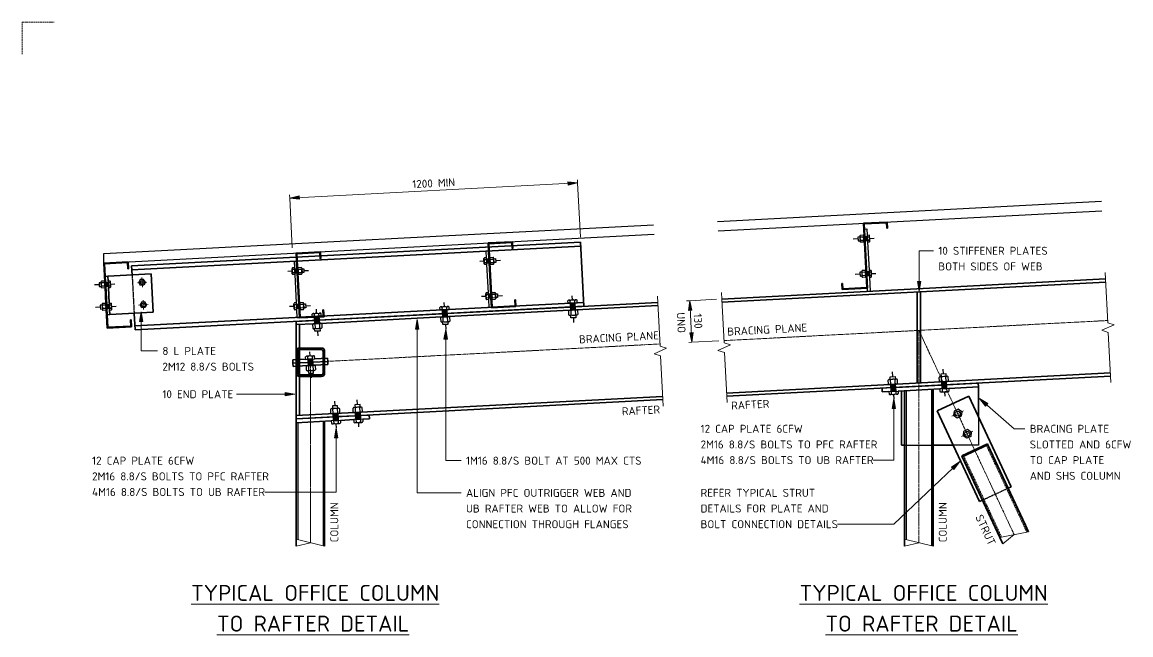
# Model space of a CAD drawing. Header units: millimetres. Extents: x -1974 to 4228, y -2205 to 3000.
# Drawn here: x -1974 to 1488, y 1087 to 3000 of the extents above; entities that cross this region are included whole.
import ezdxf

# ---------------------------------------------------------------- set-up
doc = ezdxf.new("R2010")
doc.units = ezdxf.units.MM
for name, pattern in [('Centre x0_5', [10.25, 1.5, -1.25, 6.25, -1.25]), ('Dash', [7, 5, -2]), ('Hidden', [4, 3, -1])]:
    doc.linetypes.add(name, pattern=pattern)
for name, color, linetype, lineweight in [('A-000-T_TEXT', 231, 'Continuous', 13), ('A-010-D_DIM', 211, 'Continuous', 13), ('A-010-D_DIM-10', 211, 'Continuous', 13), ('A-010-M_LINE', 90, 'Continuous', 13), ('Z-000-T_TEXT', 131, 'Continuous', 18), ('Z-060-M_DETAIL', 92, 'Continuous', 25), ('Z-200_P_REF_PLANE', 111, 'Dash', 13)]:
    doc.layers.add(name, color=color, linetype=linetype, lineweight=lineweight)
doc.styles.add('ISOCPEUR', font='isocpeur.ttf', dxfattribs={"height": 25})
doc.styles.add('ISOCPEUR_1', font='isocpeur.ttf', dxfattribs={"height": 50})
doc.dimstyles.new('2_5___Arrow___Transparent', dxfattribs={"dimscale": 304.8, "dimtxt": 24.899529, "dimasz": 0.098425, "dimexe": 0.032808, "dimexo": 0.052493, "dimgap": 0.008202, "dimtad": 1, "dimdec": 0, "dimzin": 0, "dimdsep": 46, "dimtxsty": 'ISOCPEUR', "dimsah": 1, "dimcen": 0.09, "dimadec": 0, "dimazin": 0, "dimtfac": 1, "dimtdec": 4, "dimtix": 1, "dimtmove": 0, "dimatfit": 3, "dimfxl": 1, "dimtvp": 1, "dimtolj": 1, "dimtzin": 0, "dimlwd": 18, "dimlwe": 18, "dimarcsym": 2})
doc.dimstyles.new('2_5___Arrow_Tick', dxfattribs={"dimscale": 304.8, "dimtxt": 24.899529, "dimasz": 0.098425, "dimexe": 0.032808, "dimexo": 0.052493, "dimgap": 0.008202, "dimtad": 1, "dimdec": 0, "dimzin": 0, "dimdsep": 46, "dimtxsty": 'ISOCPEUR', "dimsah": 1, "dimcen": 0.09, "dimadec": 0, "dimazin": 0, "dimtfac": 1, "dimtdec": 4, "dimtix": 1, "dimtmove": 0, "dimatfit": 3, "dimfxl": 1, "dimtvp": 1, "dimtolj": 1, "dimtzin": 0, "dimlwd": 18, "dimlwe": 18, "dimarcsym": 2})

# ---------------------------------------------------------------- blocks, each defined once
blk = doc.blocks.new('NRP_Bolt Detailed Section _v2_ - M16-3988920-S-6921 - _INDUSTRIAL_ TYPICAL OFFICE STEEL FRAMING DETAILS')
at = {"layer": 'Z-060-M_DETAIL'}
blk.add_hatch(color=256, dxfattribs=at).paths.add_polyline_path([(0, -8), (22.2, -8), (22.2, 8), (0, 8)])
for p, q in [((-9.8, 0), (-23, 0)), ((-9.8, -10.7), (-9.8, 10.7)), ((0, 14.2), (-7.7, 14.2)), ((0, 7.1), (-7.7, 7.1)), ((0, 14.2), (0, -14.2)), ((22.2, 8), (0, 8)), ((0, 8), (0, -8)), ((22.2, -10.7), (22.2, 10.7)), ((22.2, -8), (22.2, 8)), ((24.2, 14.2), (36.2, 14.2)), ((24.2, 7.1), (36.2, 7.1)), ((38.2, 10.7), (38.2, -10.7)), ((38.2, 8), (46.2, 8)), ((46.2, 8), (46.2, -8)), ((46.2, 0), (61.2, 0)), ((0, -7.1), (-7.7, -7.1)), ((0, -14.2), (-7.7, -14.2)), ((0, -8), (22.2, -8)), ((24.2, -7.1), (36.2, -7.1)), ((24.2, -14.2), (36.2, -14.2)), ((46.2, -8), (38.2, -8))]:
    blk.add_line(p, q, dxfattribs=at)
for centre, radius, start, end in [((-5.6, 10.7), 4.13, 120.5102, 239.4898), ((3.7, 0), 13.5, 148.1145, 211.8855), ((26.3, 10.7), 4.13, 120.5102, 239.4898), ((35.7, 0), 13.5, 148.1145, 211.8855), ((34.1, 10.7), 4.13, 300.5102, 59.4898), ((24.7, 0), 13.5, 328.1145, 31.8855), ((-5.6, -10.7), 4.13, 120.5102, 239.4898), ((26.3, -10.7), 4.13, 120.5102, 239.4898), ((34.1, -10.7), 4.13, 300.5102, 59.4898)]:
    blk.add_arc(centre, radius, start, end, dxfattribs=at)
blk = doc.blocks.new('NRP_Bolt Detailed Section _v2_ - M16-3988918-S-6921 - _INDUSTRIAL_ TYPICAL OFFICE STEEL FRAMING DETAILS')
at = {"layer": 'Z-060-M_DETAIL'}
blk.add_hatch(color=256, dxfattribs=at).paths.add_polyline_path([(0, -8), (22.2, -8), (22.2, 8), (0, 8)])
for p, q in [((-9.8, 10.7), (-9.8, -10.7)), ((0, 14.2), (-7.7, 14.2)), ((0, 7.1), (-7.7, 7.1)), ((0, -14.2), (0, 14.2)), ((22.2, 8), (0, 8)), ((0, 8), (0, -8)), ((22.2, 10.7), (22.2, -10.7)), ((22.2, -8), (22.2, 8)), ((24.2, 14.2), (36.2, 14.2)), ((24.2, 7.1), (36.2, 7.1)), ((38.2, -10.7), (38.2, 10.7)), ((46.2, 8), (38.2, 8)), ((46.2, -8), (46.2, 8)), ((-9.8, 0), (-23, 0)), ((0, -7.1), (-7.7, -7.1)), ((0, -14.2), (-7.7, -14.2)), ((0, -8), (22.2, -8)), ((24.2, -7.1), (36.2, -7.1)), ((24.2, -14.2), (36.2, -14.2)), ((38.2, -8), (46.2, -8)), ((46.2, 0), (61.2, 0))]:
    blk.add_line(p, q, dxfattribs=at)
for centre, radius, start, end in [((-5.6, 10.7), 4.13, 120.5102, 239.4898), ((3.7, 0), 13.5, 148.1145, 211.8855), ((26.3, 10.7), 4.13, 120.5102, 239.4898), ((35.7, 0), 13.5, 148.1145, 211.8855), ((34.1, 10.7), 4.13, 300.5102, 59.4898), ((24.7, 0), 13.5, 328.1145, 31.8855), ((-5.6, -10.7), 4.13, 120.5102, 239.4898), ((26.3, -10.7), 4.13, 120.5102, 239.4898), ((34.1, -10.7), 4.13, 300.5102, 59.4898)]:
    blk.add_arc(centre, radius, start, end, dxfattribs=at)
blk = doc.blocks.new('NRP_Break Line _v2_ - Rectangular-3988925-S-6921 - _INDUSTRIAL_ TYPICAL OFFICE STEEL FRAMING DETAILS')
at = {"layer": 'Z-060-M_DETAIL', "lineweight": 18}
for p, q in [((89, -22.25), (0, 0)), ((0, -22.25), (44.5, -11.125))]:
    blk.add_line(p, q, dxfattribs=at)
at = {"layer": 'Z-060-M_DETAIL', "lineweight": 35}
for p, q in [((0, -22.25), (0, 0)), ((89, -22.25), (89, 0))]:
    blk.add_line(p, q, dxfattribs=at)
blk = doc.blocks.new('NRP_Break Line _v2_ - Section-3988923-S-6921 - _INDUSTRIAL_ TYPICAL OFFICE STEEL FRAMING DETAILS')
at = {"layer": 'Z-060-M_DETAIL', "lineweight": 18}
for p, q in [((0, 0), (137, 0)), ((167, 0), (304, 0))]:
    blk.add_line(p, q, dxfattribs=at)
blk = doc.blocks.new('NRP_Purlin Cleat _v2_ - 200-878176-S-6921 - _INDUSTRIAL_ TYPICAL OFFICE STEEL FRAMING DETAILS')
at = {"layer": 'Z-060-M_DETAIL'}
for points in [[(8, 171), (-3, 171), (-3, 159), (8, 159)], [(8, 61), (-3, 61), (-3, 49), (8, 49)]]:
    blk.add_hatch(color=256, dxfattribs=at).paths.add_polyline_path(points)
for p, q in [((-4.5, 175.7), (-13.5, 175.7)), ((0, 171), (0, 195)), ((0, 195), (8, 195)), ((8, 195), (8, 175.7)), ((8, 175.7), (13.8, 175.7)), ((8, 175.7), (8, 154.3)), ((-21, 165), (-36, 165)), ((-15, 171), (-21, 171)), ((-21, 171), (-21, 159)), ((-21, 159), (-15, 159)), ((-15, 173), (-15, 157)), ((-4.5, 170.3), (-13.5, 170.3)), ((-4.5, 159.7), (-13.5, 159.7)), ((-4.5, 154.3), (-13.5, 154.3)), ((-3, 157), (-3, 173)), ((8, 171), (-3, 171)), ((-3, 171), (-3, 159)), ((-3, 159), (8, 159)), ((0, 61), (0, 159)), ((8, 159), (8, 171)), ((8, 170.3), (13.8, 170.3)), ((8, 159.7), (13.8, 159.7)), ((8, 154.3), (8, 65.7)), ((8, 154.3), (13.8, 154.3)), ((15.3, 157), (15.3, 173)), ((15.3, 165), (29, 165)), ((-21, 55), (-36, 55)), ((-15, 61), (-21, 61)), ((-21, 61), (-21, 49)), ((-21, 49), (-15, 49)), ((-15, 63), (-15, 47)), ((-4.5, 65.7), (-13.5, 65.7)), ((-4.5, 60.3), (-13.5, 60.3)), ((-4.5, 49.7), (-13.5, 49.7)), ((-4.5, 44.3), (-13.5, 44.3)), ((-3, 47), (-3, 63)), ((8, 61), (-3, 61)), ((-3, 61), (-3, 49)), ((-3, 49), (8, 49)), ((0, 0), (0, 49)), ((8, 65.7), (13.8, 65.7)), ((8, 65.7), (8, 44.3)), ((8, 49), (8, 61)), ((8, 60.3), (13.8, 60.3)), ((8, 49.7), (13.8, 49.7)), ((8, 44.3), (8, 0)), ((8, 44.3), (13.8, 44.3)), ((15.3, 47), (15.3, 63)), ((15.3, 55), (29, 55)), ((8, 0), (0, 0))]:
    blk.add_line(p, q, dxfattribs=at)
for centre, radius, start, end in [((-11.9, 173), 3.1, 120.5102, 239.4898), ((-6.1, 173), 3.1, 300.5102, 59.4898), ((12.2, 173), 3.1, 300.5102, 59.4898), ((-4.9, 165), 10.1, 148.1145, 211.8855), ((-11.9, 157), 3.1, 120.5102, 239.4898), ((-13.1, 165), 10.1, 328.1145, 31.8855), ((-6.1, 157), 3.1, 300.5102, 59.4898), ((5.2, 165), 10.1, 328.1145, 31.8855), ((12.2, 157), 3.1, 300.5102, 59.4898), ((-11.9, 63), 3.1, 120.5102, 239.4898), ((-4.9, 55), 10.1, 148.1145, 211.8855), ((-11.9, 47), 3.1, 120.5102, 239.4898), ((-6.1, 63), 3.1, 300.5102, 59.4898), ((-13.1, 55), 10.1, 328.1145, 31.8855), ((-6.1, 47), 3.1, 300.5102, 59.4898), ((12.2, 63), 3.1, 300.5102, 59.4898), ((5.2, 55), 10.1, 328.1145, 31.8855), ((12.2, 47), 3.1, 300.5102, 59.4898)]:
    blk.add_arc(centre, radius, start, end, dxfattribs=at)
blk = doc.blocks.new('NRP_Bolt Detailed Plan _v2_ - M16-1017939-S-6921 - _INDUSTRIAL_ TYPICAL OFFICE STEEL FRAMING DETAILS')
at = {"layer": 'Z-060-M_DETAIL', "lineweight": 13}
for p, q in [((-20, 0), (0, 0)), ((0, 0), (0, 20)), ((20, 0), (0, 0)), ((0, 0), (0, -20))]:
    blk.add_line(p, q, dxfattribs=at)
at = {"layer": 'Z-060-M_DETAIL'}
for p, q in [((-6.9, 12), (-13.9, 0)), ((6.9, 12), (-6.9, 12)), ((13.9, 0), (6.9, 12)), ((13.9, 0), (6.9, -12)), ((-6.9, -12), (-13.9, 0)), ((6.9, -12), (-6.9, -12))]:
    blk.add_line(p, q, dxfattribs=at)
blk.add_circle((0, 0), 8, dxfattribs=at)
blk = doc.blocks.new('NRP_Purlin Cleat _v2_ - 200-3988951-S-6921 - _INDUSTRIAL_ TYPICAL OFFICE STEEL FRAMING DETAILS')
at = {"layer": 'Z-060-M_DETAIL'}
for points in [[(8, -41), (8, -29), (-3, -29), (-3, -41)], [(8, -151), (8, -139), (-3, -139), (-3, -151)]]:
    blk.add_hatch(color=256, dxfattribs=at).paths.add_polyline_path(points)
for p, q in [((0, 0), (0, -29)), ((8, 0), (0, 0)), ((8, -24.3), (8, 0)), ((-21, -41), (-21, -29)), ((-21, -29), (-15, -29)), ((-15, -43), (-15, -27)), ((-4.5, -24.3), (-13.5, -24.3)), ((-4.5, -29.7), (-13.5, -29.7)), ((-3, -27), (-3, -43)), ((-3, -29), (-3, -41)), ((8, -29), (-3, -29)), ((8, -24.3), (13.8, -24.3)), ((8, -45.7), (8, -24.3)), ((8, -41), (8, -29)), ((8, -29.7), (13.8, -29.7)), ((15.3, -27), (15.3, -43)), ((-21, -35), (-36, -35)), ((-15, -41), (-21, -41)), ((-4.5, -40.3), (-13.5, -40.3)), ((-4.5, -45.7), (-13.5, -45.7)), ((-3, -41), (8, -41)), ((0, -41), (0, -139)), ((8, -40.3), (13.8, -40.3)), ((8, -134.3), (8, -45.7)), ((8, -45.7), (13.8, -45.7)), ((15.3, -35), (29, -35)), ((-15, -153), (-15, -137)), ((-4.5, -134.3), (-13.5, -134.3)), ((-3, -137), (-3, -153)), ((8, -134.3), (13.8, -134.3)), ((8, -155.7), (8, -134.3)), ((15.3, -137), (15.3, -153)), ((-21, -145), (-36, -145)), ((-21, -151), (-21, -139)), ((-21, -139), (-15, -139)), ((-15, -151), (-21, -151)), ((-4.5, -139.7), (-13.5, -139.7)), ((-4.5, -150.3), (-13.5, -150.3)), ((-4.5, -155.7), (-13.5, -155.7)), ((-3, -139), (-3, -151)), ((8, -139), (-3, -139)), ((-3, -151), (8, -151)), ((0, -151), (0, -175)), ((8, -151), (8, -139)), ((8, -139.7), (13.8, -139.7)), ((8, -150.3), (13.8, -150.3)), ((8, -175), (8, -155.7)), ((8, -155.7), (13.8, -155.7)), ((15.3, -145), (29, -145)), ((0, -175), (8, -175))]:
    blk.add_line(p, q, dxfattribs=at)
for centre, radius, start, end in [((-11.9, -27), 3.1, 120.5102, 239.4898), ((-4.9, -35), 10.1, 148.1145, 211.8855), ((-6.1, -27), 3.1, 300.5102, 59.4898), ((-13.1, -35), 10.1, 328.1145, 31.8855), ((12.2, -27), 3.1, 300.5102, 59.4898), ((5.2, -35), 10.1, 328.1145, 31.8855), ((-11.9, -43), 3.1, 120.5102, 239.4898), ((-6.1, -43), 3.1, 300.5102, 59.4898), ((12.2, -43), 3.1, 300.5102, 59.4898), ((-11.9, -137), 3.1, 120.5102, 239.4898), ((-6.1, -137), 3.1, 300.5102, 59.4898), ((12.2, -137), 3.1, 300.5102, 59.4898), ((-4.9, -145), 10.1, 148.1145, 211.8855), ((-11.9, -153), 3.1, 120.5102, 239.4898), ((-13.1, -145), 10.1, 328.1145, 31.8855), ((-6.1, -153), 3.1, 300.5102, 59.4898), ((5.2, -145), 10.1, 328.1145, 31.8855), ((12.2, -153), 3.1, 300.5102, 59.4898)]:
    blk.add_arc(centre, radius, start, end, dxfattribs=at)
blk = doc.blocks.new('NRP_Bolt Detailed Plan _v2_ - M12-1017937-S-6921 - _INDUSTRIAL_ TYPICAL OFFICE STEEL FRAMING DETAILS')
at = {"layer": 'Z-060-M_DETAIL', "lineweight": 13}
for p, q in [((-15, 0), (0, 0)), ((0, 0), (0, 15)), ((15, 0), (0, 0)), ((0, 0), (0, -15))]:
    blk.add_line(p, q, dxfattribs=at)
at = {"layer": 'Z-060-M_DETAIL'}
for p, q in [((-5.2, 9), (-10.4, 0)), ((5.2, 9), (-5.2, 9)), ((10.4, 0), (5.2, 9)), ((10.4, 0), (5.2, -9)), ((-5.2, -9), (-10.4, 0)), ((5.2, -9), (-5.2, -9))]:
    blk.add_line(p, q, dxfattribs=at)
blk.add_circle((0, 0), 6, dxfattribs=at)
blk = doc.blocks.new('NRP_Bolt Detailed Section _v2_ - M16-3988928-S-6921 - _INDUSTRIAL_ TYPICAL OFFICE STEEL FRAMING DETAILS')
at = {"layer": 'Z-060-M_DETAIL'}
blk.add_hatch(color=256, dxfattribs=at).paths.add_polyline_path([(0, -8), (20, -8), (20, 8), (0, 8)])
for p, q in [((-9.8, 10.7), (-9.8, -10.7)), ((0, 14.2), (-7.7, 14.2)), ((0, 7.1), (-7.7, 7.1)), ((0, -14.2), (0, 14.2)), ((20, 8), (0, 8)), ((0, 8), (0, -8)), ((20, 10.7), (20, -10.7)), ((20, -8), (20, 8)), ((22, 14.2), (34, 14.2)), ((22, 7.1), (34, 7.1)), ((36, -10.7), (36, 10.7)), ((44, 8), (36, 8)), ((44, -8), (44, 8)), ((-9.8, 0), (-23, 0)), ((0, -7.1), (-7.7, -7.1)), ((0, -14.2), (-7.7, -14.2)), ((0, -8), (20, -8)), ((22, -7.1), (34, -7.1)), ((22, -14.2), (34, -14.2)), ((36, -8), (44, -8)), ((44, 0), (59, 0))]:
    blk.add_line(p, q, dxfattribs=at)
for centre, radius, start, end in [((-5.6, 10.7), 4.13, 120.5102, 239.4898), ((3.7, 0), 13.5, 148.1145, 211.8855), ((24.1, 10.7), 4.13, 120.5102, 239.4898), ((33.5, 0), 13.5, 148.1145, 211.8855), ((31.9, 10.7), 4.13, 300.5102, 59.4898), ((22.5, 0), 13.5, 328.1145, 31.8855), ((-5.6, -10.7), 4.13, 120.5102, 239.4898), ((24.1, -10.7), 4.13, 120.5102, 239.4898), ((31.9, -10.7), 4.13, 300.5102, 59.4898)]:
    blk.add_arc(centre, radius, start, end, dxfattribs=at)
blk = doc.blocks.new('NRP_Bolt Detailed Section _v2_ - M12-3988971-S-6921 - _INDUSTRIAL_ TYPICAL OFFICE STEEL FRAMING DETAILS')
at = {"layer": 'Z-060-M_DETAIL'}
blk.add_hatch(color=256, dxfattribs=at).paths.add_polyline_path([(0, 6), (0, -6), (10.4, -6), (10.4, 6)])
for p, q in [((-7.3, 8), (-7.3, -8)), ((0, 10.7), (-5.8, 10.7)), ((0, 5.3), (-5.8, 5.3)), ((0, -10.7), (0, 10.7)), ((10.4, 6), (0, 6)), ((0, 6), (0, -6)), ((10.4, 8), (10.4, -8)), ((10.4, -6), (10.4, 6)), ((11.9, 10.7), (20.9, 10.7)), ((11.9, 5.3), (20.9, 5.3)), ((22.4, -8), (22.4, 8)), ((28.4, 6), (22.4, 6)), ((28.4, -6), (28.4, 6)), ((-7.3, 0), (-21, 0)), ((0, -5.3), (-5.8, -5.3)), ((0, -10.7), (-5.8, -10.7)), ((0, -6), (10.4, -6)), ((11.9, -5.3), (20.9, -5.3)), ((11.9, -10.7), (20.9, -10.7)), ((22.4, -6), (28.4, -6)), ((28.4, 0), (43.4, 0))]:
    blk.add_line(p, q, dxfattribs=at)
for centre, radius, start, end in [((-4.2, 8), 3.1, 120.5102, 239.4898), ((2.8, 0), 10.1, 148.1145, 211.8855), ((13.5, 8), 3.1, 120.5102, 239.4898), ((20.5, 0), 10.1, 148.1145, 211.8855), ((19.3, 8), 3.1, 300.5102, 59.4898), ((12.3, 0), 10.1, 328.1145, 31.8855), ((-4.2, -8), 3.1, 120.5102, 239.4898), ((13.5, -8), 3.1, 120.5102, 239.4898), ((19.3, -8), 3.1, 300.5102, 59.4898)]:
    blk.add_arc(centre, radius, start, end, dxfattribs=at)
blk = doc.blocks.new('DIMBLOCK2-S-6921 - _INDUSTRIAL_ TYPICAL OFFICE STEEL FRAMING DETAILS')
at = {"layer": 'A-010-D_DIM-10', "lineweight": 18}
for points in [[(110.2, 2130.4), (106.5, 2100.1), (117.1, 2100.7)], [(117, 2000.6), (120.7, 2030.8), (110.2, 2030.2)]]:
    blk.add_hatch(color=256, dxfattribs=at).paths.add_polyline_path(points)
for p, q in [((110.2, 2130.4), (100.2, 2129.9)), ((110.2, 2130.4), (106.5, 2100.1)), ((110.2, 2130.4), (194.1, 2134.8)), ((117, 2000.6), (110.2, 2130.4)), ((117.1, 2100.7), (110.2, 2130.4)), ((106.5, 2100.1), (117.1, 2100.7)), ((120.7, 2030.8), (110.2, 2030.2)), ((110.2, 2030.2), (117, 2000.6)), ((117, 2000.6), (120.7, 2030.8)), ((117, 2000.6), (107, 2000)), ((117, 2000.6), (200.9, 2005))]:
    blk.add_line(p, q, dxfattribs=at)
at = {"layer": 'A-010-D_DIM-10', "color": 0, "lineweight": 18, "char_height": 25, "attachment_point": 1, "rotation": 273, "line_spacing_factor": 1.149209, "style": 'ISOCPEUR'}
for s, insert, width in [('UNO', (94.3, 2094.7), 72.4), ('130', (147.5, 2091.2), 57.46)]:
    blk.add_mtext(s, dxfattribs=dict(at, insert=insert, width=width))
blk = doc.blocks.new('DIMBLOCK13-S-6921 - _INDUSTRIAL_ TYPICAL OFFICE STEEL FRAMING DETAILS')
at = {"layer": 'A-010-D_DIM-10', "lineweight": 18}
for points in [[(-240.1, 2498.2), (-270.4, 2501.9), (-269.8, 2491.3)], [(-1138.9, 2451.1), (-1108.6, 2447.4), (-1109.2, 2457.9)]]:
    blk.add_hatch(color=256, dxfattribs=at).paths.add_polyline_path(points)
for p, q in [((-1138.9, 2451.1), (-240.1, 2498.2)), ((-240.1, 2498.2), (-270.4, 2501.9)), ((-270.4, 2501.9), (-269.8, 2491.3)), ((-269.8, 2491.3), (-240.1, 2498.2)), ((-240.1, 2498.2), (-240.6, 2508.2)), ((-240.1, 2498.2), (-231.2, 2328.8)), ((-1138.9, 2451.1), (-1139.4, 2461.1)), ((-1109.2, 2457.9), (-1138.9, 2451.1)), ((-1108.6, 2447.4), (-1109.2, 2457.9)), ((-1138.9, 2451.1), (-1108.6, 2447.4)), ((-1138.9, 2451.1), (-1130.8, 2296.1))]:
    blk.add_line(p, q, dxfattribs=at)
at = {"layer": 'A-010-D_DIM-10', "color": 0, "lineweight": 18, "insert": (-756.6, 2506.3), "char_height": 25, "width": 156.867, "attachment_point": 1, "rotation": 3, "line_spacing_factor": 1.149209, "style": 'ISOCPEUR'}
blk.add_mtext('1200 MIN', dxfattribs=at)

msp = doc.modelspace()

# ---------------------------------------------------------------- hatches: boundary and pattern name
at = {"layer": 'A-000-T_TEXT', "lineweight": 18}
for points in [[(826.6, 2160.7), (831.9, 2190.7), (821.4, 2190.7)], [(-1602.9, 2095.7), (-1608.2, 2065.7), (-1597.6, 2065.7)], [(-740.9, 2072), (-746.2, 2042), (-735.6, 2042)], [(-651.8, 2040.2), (-657.1, 2010.2), (-646.5, 2010.2)], [(-1123, 1838.4), (-1153, 1843.7), (-1153, 1833.1)], [(747.8, 1823.5), (742.5, 1793.5), (753.1, 1793.5)], [(1015.2, 1825), (1034.3, 1801.3), (1041.3, 1809.3)], [(-993.6, 1731.9), (-998.9, 1701.9), (-988.3, 1701.9)], [(953.4, 1627.8), (928, 1611), (935.3, 1603.3)]]:
    msp.add_hatch(color=7, dxfattribs=at).paths.add_polyline_path(points)

# ---------------------------------------------------------------- linework, layer by layer
at = {"layer": 'A-000-T_TEXT', "color": 7, "lineweight": 18}
for p, q in [((826.6, 2286.4), (871.5, 2286.4)), ((826.6, 2160.7), (826.6, 2286.4)), ((831.9, 2190.7), (821.4, 2190.7)), ((821.4, 2190.7), (826.6, 2160.7)), ((826.6, 2160.7), (831.9, 2190.7)), ((-1602.9, 2095.7), (-1608.2, 2065.7)), ((-1597.6, 2065.7), (-1602.9, 2095.7)), ((-1602.9, 2095.7), (-1602.9, 1973.4)), ((-1608.2, 2065.7), (-1597.6, 2065.7)), ((-740.9, 2072), (-746.2, 2042)), ((-735.6, 2042), (-740.9, 2072)), ((-740.9, 2072), (-740.9, 1530.2)), ((-746.2, 2042), (-735.6, 2042)), ((-651.8, 2040.2), (-657.1, 2010.2)), ((-657.1, 2010.2), (-646.5, 2010.2)), ((-646.5, 2010.2), (-651.8, 2040.2)), ((-651.8, 2040.2), (-651.8, 1630.9)), ((-1602.9, 1973.4), (-1551.3, 1973.4)), ((-1304.3, 1838.4), (-1305, 1838.4)), ((-1123, 1838.4), (-1304.3, 1838.4)), ((-1123, 1838.4), (-1153, 1843.7)), ((-1153, 1843.7), (-1153, 1833.1)), ((-1153, 1833.1), (-1123, 1838.4)), ((747.8, 1823.5), (742.5, 1793.5)), ((753.1, 1793.5), (747.8, 1823.5)), ((747.8, 1823.5), (747.8, 1632.5)), ((1015.2, 1825), (1034.3, 1801.3)), ((1041.3, 1809.3), (1015.2, 1825)), ((1015.2, 1825), (1123.7, 1730.4)), ((1034.3, 1801.3), (1041.3, 1809.3)), ((742.5, 1793.5), (753.1, 1793.5)), ((-993.6, 1731.9), (-998.9, 1701.9)), ((-988.3, 1701.9), (-993.6, 1731.9)), ((-993.6, 1731.9), (-993.6, 1533)), ((-998.9, 1701.9), (-988.3, 1701.9)), ((1123.7, 1730.4), (1157, 1730.4)), ((-651.8, 1630.9), (-603.3, 1630.9)), ((697.6, 1632.5), (683.1, 1632.5)), ((747.8, 1632.5), (697.6, 1632.5)), ((953.4, 1627.8), (747.8, 1432.5)), ((953.4, 1627.8), (928, 1611)), ((935.3, 1603.3), (953.4, 1627.8)), ((928, 1611), (935.3, 1603.3)), ((-1202.4, 1533), (-1216.9, 1533)), ((-993.6, 1533), (-1202.4, 1533)), ((-740.9, 1530.2), (-603.3, 1530.3)), ((572.6, 1432.5), (572, 1432.5)), ((747.8, 1432.5), (572.6, 1432.5))]:
    msp.add_line(p, q, dxfattribs=at)
at = {"layer": 'A-010-M_LINE', "lineweight": 25}
for p, q in [((197.4, 2378.3), (1395.7, 2441.1)), ((198.9, 2348.3), (1397.3, 2411.1)), ((-1719.4, 2277.8), (-2.4, 2367.8)), ((-1719.4, 2247.8), (-0.8, 2337.9)), ((-1719.4, 2247.8), (-1719.4, 2277.8))]:
    msp.add_line(p, q, dxfattribs=at)
at = {"layer": 'A-010-M_LINE', "lineweight": 35}
for p, q in [((652.4, 2372.1), (726.3, 2376)), ((662.9, 2171.3), (652.4, 2372.1)), ((724.5, 2374), (654.4, 2370.3)), ((654.4, 2370.3), (664.9, 2169.5)), ((725.4, 2357.4), (724.5, 2374)), ((727.3, 2357.5), (725.4, 2357.4)), ((726.3, 2376), (727.3, 2357.5)), ((-1632.4, 2239.3), (-230.4, 2312.8)), ((-1631.7, 2227.3), (-229.8, 2300.8)), ((-519.5, 2310.7), (-443.2, 2314.7)), ((-508.9, 2107.9), (-519.5, 2310.7)), ((-445.4, 2312.1), (-517, 2308.4)), ((-517, 2308.4), (-506.6, 2110.5)), ((-444.5, 2293.1), (-445.4, 2312.1)), ((-442.1, 2293.2), (-444.5, 2293.1)), ((-443.2, 2314.7), (-442.1, 2293.2)), ((-230.4, 2312.8), (-219.9, 2113.1)), ((-1719.4, 2247.8), (-1643, 2251.8)), ((-1643, 2251.8), (-1641.9, 2230.3)), ((-1118.7, 2279.3), (-1042.4, 2283.3)), ((-1108.1, 2076.5), (-1118.7, 2279.3)), ((-1044.6, 2280.7), (-1116.2, 2277)), ((-1116.2, 2277), (-1105.8, 2079.1)), ((-1043.6, 2261.7), (-1044.6, 2280.7)), ((-1041.2, 2261.8), (-1043.6, 2261.7)), ((-1042.4, 2283.3), (-1041.2, 2261.8)), ((-1716.3, 2189.4), (-1719.4, 2247.8)), ((-1645.3, 2249.3), (-1716.9, 2245.5)), ((-1716.9, 2245.5), (-1713.8, 2187.5)), ((-1644.3, 2230.2), (-1645.3, 2249.3)), ((-1641.9, 2230.3), (-1644.3, 2230.2)), ((-1632.4, 2239.3), (-1630.9, 2210.9)), ((-1706.8, 2206.9), (-1714.8, 2206.5)), ((-1714.8, 2206.5), (-1713.8, 2187.5)), ((-1571, 2214), (-1706.8, 2206.9)), ((-1706.1, 2192.6), (-1706.8, 2206.9)), ((-1564.7, 2094.2), (-1571, 2214)), ((210.1, 2135.6), (1408.4, 2198.4)), ((210.6, 2125.4), (1409, 2188.2)), ((585.1, 2183.8), (587, 2183.9)), ((586, 2165.3), (585.1, 2183.8)), ((587, 2183.9), (587.8, 2167.3)), ((-1712.7, 2119.5), (-1715.5, 2173.4)), ((-1713.2, 2175.5), (-1710.2, 2117.6)), ((-1713.2, 2175.5), (-1710.2, 2117.6)), ((-1702.4, 2122.7), (-1705, 2171.3)), ((664.9, 2169.5), (586, 2165.3)), ((587.8, 2167.3), (662.9, 2171.3)), ((820.8, 1873.4), (820.8, 2157.4)), ((830.8, 1873.9), (830.8, 2157.9)), ((-1622.5, 2051.6), (-220.6, 2125.1)), ((-1621.9, 2039.6), (-219.9, 2113.1)), ((-432.6, 2111.9), (-508.9, 2107.9)), ((-506.6, 2110.5), (-435.1, 2114.2)), ((-436.1, 2133.3), (-433.7, 2133.4)), ((-435.1, 2114.2), (-436.1, 2133.3)), ((-433.7, 2133.4), (-432.6, 2111.9)), ((-246.9, 2111.7), (10.4, 2125.1)), ((-243.7, 2101.6), (10.9, 2115)), ((-1708.8, 2045.1), (-1711.8, 2103.5)), ((-1709.5, 2105.6), (-1708.5, 2086.6)), ((-1709.5, 2105.6), (-1706.5, 2047.6)), ((-1708.5, 2086.6), (-1700.5, 2087.1)), ((-1700.5, 2087.1), (-1701.3, 2101.4)), ((-1700.5, 2087.1), (-1564.7, 2094.2)), ((-1624.6, 2091), (-1621.9, 2039.6)), ((-1031.7, 2080.5), (-1108.1, 2076.5)), ((-1105.8, 2079.1), (-1034.3, 2082.8)), ((-1045.8, 2069.8), (-662.3, 2089.9)), ((-1042.6, 2059.7), (-664.5, 2079.6)), ((-1035.3, 2101.9), (-1032.9, 2102)), ((-1034.3, 2082.8), (-1035.3, 2101.9)), ((-1032.9, 2102), (-1031.7, 2080.5)), ((-646.3, 2090.7), (-262.9, 2110.8)), ((-643.2, 2080.7), (-265, 2100.5)), ((-1632.4, 2049.1), (-1708.8, 2045.1)), ((-1706.5, 2047.6), (-1634.9, 2051.3)), ((-1635.9, 2070.4), (-1633.5, 2070.5)), ((-1634.9, 2051.3), (-1635.9, 2070.4)), ((-1633.5, 2070.5), (-1632.4, 2049.1)), ((-1118.7, 2066), (-1061.8, 2069)), ((-1118.7, 2066), (-1118.7, 1761.6)), ((-1118.7, 2055.8), (-1063.9, 2058.6)), ((-1108.7, 2056.3), (-1108.7, 1772.3)), ((-1039.7, 1982.6), (-1108.7, 1982.6)), ((-1039.7, 1977.6), (-1108.7, 1977.6)), ((-1129.2, 1945.3), (-1088.9, 1947.4)), ((-1128.6, 1935.3), (-1129.2, 1945.3)), ((-1118.7, 1972.6), (-1118.7, 1903.6)), ((-1113.7, 1972.6), (-1113.7, 1903.6)), ((-1066.2, 1938.5), (-1019.8, 1941)), ((-1060.5, 1948.9), (-1020.3, 1951)), ((-1034.7, 1903.6), (-1034.7, 1972.6)), ((-1029.7, 1903.6), (-1029.7, 1972.6)), ((-1020.3, 1951), (-1019.8, 1941)), ((-1019.8, 1941), (-1019.3, 1931)), ((-1128.6, 1935.3), (-1082.2, 1937.7)), ((-1128.1, 1925.3), (-1128.6, 1935.3)), ((-1084.3, 1927.6), (-1128.1, 1925.3)), ((-1019.3, 1931), (-1063, 1928.7)), ((225.5, 1842.2), (1423.8, 1905)), ((-1108.7, 1898.6), (-1039.7, 1898.6)), ((-1108.7, 1893.6), (-1039.7, 1893.6)), ((226, 1832), (1424.3, 1894.8)), ((1010.9, 1873.2), (912.6, 1868)), ((1011.5, 1861.2), (1010.9, 1873.2)), ((737.8, 1858.9), (710.8, 1857.4)), ((710.8, 1857.4), (711.5, 1845.5)), ((732.2, 1846.5), (711.5, 1845.5)), ((896.6, 1867.2), (753.8, 1859.7)), ((891, 1854.9), (760.6, 1848)), ((771.3, 1679.5), (771.3, 1848.6)), ((781.3, 1849.1), (781.3, 1385.7)), ((870.3, 1385.7), (870.3, 1853.8)), ((1011.5, 1861.2), (919.4, 1856.4)), ((1011.5, 1768.4), (1011.5, 1861.2)), ((-917.5, 1772.1), (26.3, 1821.6)), ((-915.4, 1782.4), (25.7, 1831.7)), ((882.8, 1786.6), (981.6, 1832.6)), ((1113.8, 1549), (981.6, 1832.6)), ((-1118.7, 1771.8), (-936.7, 1781.3)), ((-1118.7, 1761.6), (-933.5, 1771.3)), ((-1003.4, 1767.6), (-1118.7, 1761.6)), ((-933.5, 1771.3), (-987.4, 1768.4)), ((-890.6, 1773.5), (-917.5, 1772.1)), ((-890, 1761.5), (-890.6, 1773.5)), ((1015, 1502.9), (882.8, 1786.6)), ((-1118.7, 1761.6), (-1118.7, 1749.5)), ((-1009, 1755.3), (-1118.7, 1749.5)), ((-1118.7, 1749.5), (-1118.7, 1385.7)), ((-1029.7, 1385.7), (-1029.7, 1754.2)), ((-939.1, 1759), (-980.6, 1756.8)), ((-890, 1761.5), (-910.7, 1760.4)), ((771.3, 1679.5), (781.3, 1679.5)), ((932.7, 1679.5), (870.3, 1679.5)), ((959.4, 1645.8), (1040.1, 1683.4)), ((960.7, 1643.1), (1041.4, 1680.7)), ((1040.1, 1683.4), (1041.4, 1680.7)), ((1158.8, 1429), (1041.4, 1680.7)), ((960.7, 1643.1), (959.4, 1645.8)), ((960.7, 1643.1), (1078.1, 1391.4)), ((1104.8, 1544.7), (1113.8, 1549)), ((1024.1, 1507.1), (1015, 1502.9))]:
    msp.add_line(p, q, dxfattribs=at)
at = {"layer": 'A-010-M_LINE', "lineweight": 18}
for p, q in [((-1714.8, 2206.5), (-1706.8, 2206.9)), ((-1713.8, 2187.5), (-1714.8, 2206.5)), ((-1706.8, 2206.9), (-1706.1, 2192.6)), ((-1710.2, 2117.6), (-1713.2, 2175.5)), ((-1705, 2171.3), (-1702.4, 2122.7)), ((-1708.5, 2086.6), (-1709.5, 2105.6)), ((-1700.5, 2087.1), (-1708.5, 2086.6)), ((-1701.3, 2101.4), (-1700.5, 2087.1))]:
    msp.add_line(p, q, dxfattribs=at)
at = {"layer": 'A-010-M_LINE', "linetype": 'Hidden', "lineweight": 25}
for p, q in [((-1630.9, 2210.9), (-1624.6, 2091)), ((786.3, 1849.4), (786.3, 1384.4)), ((865.3, 1853.5), (865.3, 1364.7)), ((1011.5, 1768.4), (1011.5, 1679.5)), ((-1113.7, 1749.8), (-1113.7, 1384.4)), ((-1034.7, 1753.9), (-1034.7, 1364.7)), ((781.3, 1679.5), (870.3, 1679.5)), ((1011.5, 1679.5), (932.7, 1679.5)), ((1036.8, 1678.6), (1163.1, 1407.8)), ((965.2, 1645.2), (1083.2, 1392.3)), ((1104.8, 1544.7), (1024.1, 1507.1))]:
    msp.add_line(p, q, dxfattribs=at)
at = {"layer": 'A-010-M_LINE', "linetype": 'Centre x0_5', "lineweight": 18}
for p, q in [((216.9, 2005.8), (1415.2, 2068.6)), ((825.8, 1374.6), (825.8, 2037.7)), ((825.8, 2037.7), (1123.1, 1400.1)), ((-1066.2, 1938.5), (17.2, 1995.3)), ((-1074.2, 1374.6), (-1074.2, 1912.1))]:
    msp.add_line(p, q, dxfattribs=at)
at = {"layer": 'A-010-M_LINE', "lineweight": 35}
for centre, radius, start, end in [((-1108.7, 1972.6), 10, 90, 180), ((-1108.7, 1972.6), 5, 90, 180), ((-1039.7, 1972.6), 10, 0, 90), ((-1039.7, 1972.6), 5, 0, 90), ((-1108.7, 1903.6), 10, 180, 270), ((-1108.7, 1903.6), 5, 180, 270), ((-1039.7, 1903.6), 10, 270, 0), ((-1039.7, 1903.6), 5, 270, 0)]:
    msp.add_arc(centre, radius, start, end, dxfattribs=at)
at = {"layer": 'Z-000-T_TEXT'}
for p, q in [((1408.4, 2198.4), (1407.4, 2218.4)), ((210.1, 2135.6), (209, 2155.6)), ((10.4, 2125.1), (9.3, 2145.1)), ((1436, 2055.2), (1396.8, 2038.1)), ((1415.6, 2061.6), (1436, 2055.2)), ((1396.8, 2038.1), (1417.2, 2031.6)), ((37.9, 1981.9), (-1.3, 1964.8)), ((17.5, 1988.3), (37.9, 1981.9)), ((198.5, 1975.3), (237.6, 1992.4)), ((218.8, 1968.8), (198.5, 1975.3)), ((237.6, 1992.4), (217.3, 1998.8)), ((-1.3, 1964.8), (19.1, 1958.4)), ((1424.3, 1894.8), (1425.4, 1874.9)), ((26.3, 1821.6), (27.3, 1801.6)), ((226, 1832), (227, 1812.1))]:
    msp.add_line(p, q, dxfattribs=at)
at = {"layer": 'Z-200_P_REF_PLANE'}
for p, q in [((-1974.2, 2900.3), (-1974.2, 3000.3)), ((-1974.2, 3000.3), (-1874.2, 3000.3)), ((-1074.2, 1374.4), (-1074.2, 1938.1))]:
    msp.add_line(p, q, dxfattribs=at)

# ---------------------------------------------------------------- block references
at = {"layer": 'Z-060-M_DETAIL'}
for name, p, rotation in [('NRP_Purlin Cleat _v2_ - 200-878176-S-6921 - _INDUSTRIAL_ TYPICAL OFFICE STEEL FRAMING DETAILS', (665.5, 2159.5), 2.999999999999801), ('NRP_Purlin Cleat _v2_ - 200-3988951-S-6921 - _INDUSTRIAL_ TYPICAL OFFICE STEEL FRAMING DETAILS', (-509, 2109.9), 182.9999999999998), ('NRP_Purlin Cleat _v2_ - 200-3988951-S-6921 - _INDUSTRIAL_ TYPICAL OFFICE STEEL FRAMING DETAILS', (-1108.2, 2078.5), 182.9999999999998), ('NRP_Bolt Detailed Section _v2_ - M12-3988971-S-6921 - _INDUSTRIAL_ TYPICAL OFFICE STEEL FRAMING DETAILS', (-1705.5, 2181.9), 183.0000000000004), ('NRP_Bolt Detailed Plan _v2_ - M12-1017937-S-6921 - _INDUSTRIAL_ TYPICAL OFFICE STEEL FRAMING DETAILS', (-1599.6, 2187.5), 2.999999999999679), ('NRP_Bolt Detailed Section _v2_ - M16-3988920-S-6921 - _INDUSTRIAL_ TYPICAL OFFICE STEEL FRAMING DETAILS', (-255.5, 2123.2), 272.9999999999995), ('NRP_Bolt Detailed Section _v2_ - M12-3988971-S-6921 - _INDUSTRIAL_ TYPICAL OFFICE STEEL FRAMING DETAILS', (-1701.9, 2112), 183.0000000000002), ('NRP_Bolt Detailed Plan _v2_ - M12-1017937-S-6921 - _INDUSTRIAL_ TYPICAL OFFICE STEEL FRAMING DETAILS', (-1595.9, 2117.6), 2.999999999999679), ('NRP_Bolt Detailed Section _v2_ - M16-3988920-S-6921 - _INDUSTRIAL_ TYPICAL OFFICE STEEL FRAMING DETAILS', (-655, 2102.3), 272.9999999999995), ('NRP_Bolt Detailed Section _v2_ - M16-3988920-S-6921 - _INDUSTRIAL_ TYPICAL OFFICE STEEL FRAMING DETAILS', (-1054.4, 2081.4), 272.9999999999995), ('NRP_Bolt Detailed Section _v2_ - M16-3988928-S-6921 - _INDUSTRIAL_ TYPICAL OFFICE STEEL FRAMING DETAILS', (-1074.7, 1948.1), 273.0000000000001), ('NRP_Bolt Detailed Section _v2_ - M16-3988920-S-6921 - _INDUSTRIAL_ TYPICAL OFFICE STEEL FRAMING DETAILS', (746.4, 1847.3), 92.99999999999983), ('NRP_Bolt Detailed Section _v2_ - M16-3988918-S-6921 - _INDUSTRIAL_ TYPICAL OFFICE STEEL FRAMING DETAILS', (905.2, 1855.6), 92.99999999999947), ('NRP_Bolt Detailed Section _v2_ - M16-3988918-S-6921 - _INDUSTRIAL_ TYPICAL OFFICE STEEL FRAMING DETAILS', (-994.8, 1756), 92.99999999999947), ('NRP_Bolt Detailed Section _v2_ - M16-3988918-S-6921 - _INDUSTRIAL_ TYPICAL OFFICE STEEL FRAMING DETAILS', (-924.9, 1759.7), 92.99999999999947), ('NRP_Bolt Detailed Plan _v2_ - M16-1017939-S-6921 - _INDUSTRIAL_ TYPICAL OFFICE STEEL FRAMING DETAILS', (946.9, 1777.9), 24.99999999999949), ('NRP_Bolt Detailed Plan _v2_ - M16-1017939-S-6921 - _INDUSTRIAL_ TYPICAL OFFICE STEEL FRAMING DETAILS', (976.5, 1714.5), 24.99999999999949), ('NRP_Break Line _v2_ - Rectangular-3988925-S-6921 - _INDUSTRIAL_ TYPICAL OFFICE STEEL FRAMING DETAILS', (1078.1, 1391.4), 24.99999999999936)]:
    msp.add_blockref(name, p, dxfattribs=dict(at, rotation=rotation))
at = {"layer": 'Z-060-M_DETAIL', "lineweight": 18}
for p, rotation in [((1408.4, 2198.4), 272.9999999999998), ((10.4, 2125.1), 272.9999999999998), ((226, 1832), 92.99999999999983)]:
    msp.add_blockref('NRP_Break Line _v2_ - Section-3988923-S-6921 - _INDUSTRIAL_ TYPICAL OFFICE STEEL FRAMING DETAILS', p, dxfattribs=dict(at, rotation=rotation))
at = {"layer": 'Z-060-M_DETAIL'}
for p in [(-1118.7, 1385.7), (781.3, 1385.7)]:
    msp.add_blockref('NRP_Break Line _v2_ - Rectangular-3988925-S-6921 - _INDUSTRIAL_ TYPICAL OFFICE STEEL FRAMING DETAILS', p, dxfattribs=at)

# ---------------------------------------------------------------- texts
at = {"layer": 'A-000-T_TEXT', "color": 7, "lineweight": 18, "attachment_point": 1}
for s, insert, char_height, width, style in [('10 STIFFENER PLATES', (886.5, 2298.9), 25, 408.059, 'ISOCPEUR'), ('BOTH SIDES OF WEB', (886.5, 2250), 25, 379.198, 'ISOCPEUR'), ('8 L PLATE', (-1536.3, 1985.9), 25, 198.819, 'ISOCPEUR'), ('2M12 8.8/S BOLTS', (-1536.3, 1936.9), 25, 338.312, 'ISOCPEUR'), ('10 END PLATE', (-1536.3, 1850.9), 25, 262.152, 'ISOCPEUR'), ('12 CAP PLATE 6CFW', (144.2, 1742.9), 25, 382.405, 'ISOCPEUR'), ('BRACING PLATE', (1172, 1742.9), 25, 291.013, 'ISOCPEUR'), ('2M16 8.8/S BOLTS TO PFC RAFTER', (144.2, 1694), 25, 651.772, 'ISOCPEUR'), ('SLOTTED AND 6CFW', (1172, 1694), 25, 374.388, 'ISOCPEUR'), ('12 CAP PLATE 6CFW', (-1755.8, 1643.4), 25, 382.405, 'ISOCPEUR'), ('1M16 8.8/S BOLT AT 500 MAX CTS', (-588.3, 1643.4), 25, 649.367, 'ISOCPEUR'), ('4M16 8.8/S BOLTS TO UB RAFTER', (144.2, 1645), 25, 634.937, 'ISOCPEUR'), ('TO CAP PLATE', (1172, 1645), 25, 276.582, 'ISOCPEUR'), ('2M16 8.8/S BOLTS TO PFC RAFTER', (-1755.8, 1594.4), 25, 651.772, 'ISOCPEUR'), ('AND SHS COLUMN', (1172, 1596.1), 25, 327.089, 'ISOCPEUR'), ('4M16 8.8/S BOLTS TO UB RAFTER', (-1755.8, 1545.5), 25, 634.937, 'ISOCPEUR'), ('ALIGN PFC OUTRIGGER WEB AND', (-588.3, 1542.8), 25, 600.464, 'ISOCPEUR'), ('REFER TYPICAL STRUT', (144.2, 1542.9), 25, 424.894, 'ISOCPEUR'), ('UB RAFTER WEB TO ALLOW FOR', (-588.3, 1493.9), 25, 608.481, 'ISOCPEUR'), ('DETAILS FOR PLATE AND', (144.2, 1494), 25, 470.591, 'ISOCPEUR'), ('CONNECTION THROUGH FLANGES', (-588.3, 1444.9), 25, 587.637, 'ISOCPEUR'), ('BOLT CONNECTION DETAILS', (144.2, 1445), 25, 500.253, 'ISOCPEUR'), ('\\LTYPICAL OFFICE COLUMN', (-1446.6, 1242.9), 50, 901.097, 'ISOCPEUR_1'), ('\\LTYPICAL OFFICE COLUMN', (453.4, 1242.9), 50, 901.097, 'ISOCPEUR_1'), ('\\LTO RAFTER DETAIL', (-1365.9, 1147), 50, 706.287, 'ISOCPEUR_1'), ('\\LTO RAFTER DETAIL', (534.1, 1147), 50, 706.287, 'ISOCPEUR_1')]:
    msp.add_mtext(s, dxfattribs=dict(at, insert=insert, char_height=char_height, width=width, style=style))
at = {"layer": 'A-000-T_TEXT', "color": 7, "lineweight": 18, "char_height": 25, "attachment_point": 1, "style": 'ISOCPEUR'}
for s, insert, width, rotation in [('BRACING PLANE', (226.8, 2046.2), 291.013, 3), ('BRACING PLANE', (-236, 2022), 291.013, 3), ('RAFTER', (-102.4, 1797.2), 142.7, 3), ('RAFTER', (238.9, 1815.1), 142.7, 3), ('COLUMN', (-1012.1, 1375.9), 142.7, 90), ('COLUMN', (887.9, 1376), 142.7, 90), ('STRUT', (1023.9, 1465.7), 120.253, 295)]:
    msp.add_mtext(s, dxfattribs=dict(at, insert=insert, width=width, rotation=rotation))

# ---------------------------------------------------------------- dimensions: what is measured, and where the dimension line sits
at = {"layer": 'A-010-D_DIM', "lineweight": 18}
for base, p1, p2, angle, text, dimstyle, override, picture, middle in [((-240.1, 2498.2), (-1129.9, 2280.2), (-230.4, 2312.8), 3, '1200 MIN', '2_5___Arrow___Transparent', {"dimpost": '<>', "dimfxl": 900.116476}, 'DIMBLOCK13-S-6921 - _INDUSTRIAL_ TYPICAL OFFICE STEEL FRAMING DETAILS', (-690.3, 2489.6)), ((110.2, 2130.4), (216.9, 2005.8), (210.1, 2135.6), 273, '<>\\XUNO', '2_5___Arrow_Tick', {"dimpost": '<>', "dimfxl": 130}, 'DIMBLOCK2-S-6921 - _INDUSTRIAL_ TYPICAL OFFICE STEEL FRAMING DETAILS', (113.6, 2065.5))]:
    dim = msp.add_linear_dim(base=base, p1=p1, p2=p2, angle=angle, text=text, dimstyle=dimstyle, override=override, dxfattribs=at)
    dim.commit()
    dim.dimension.update_dxf_attribs({"geometry": picture, "text_midpoint": middle})

doc.saveas('drawing.dxf')
